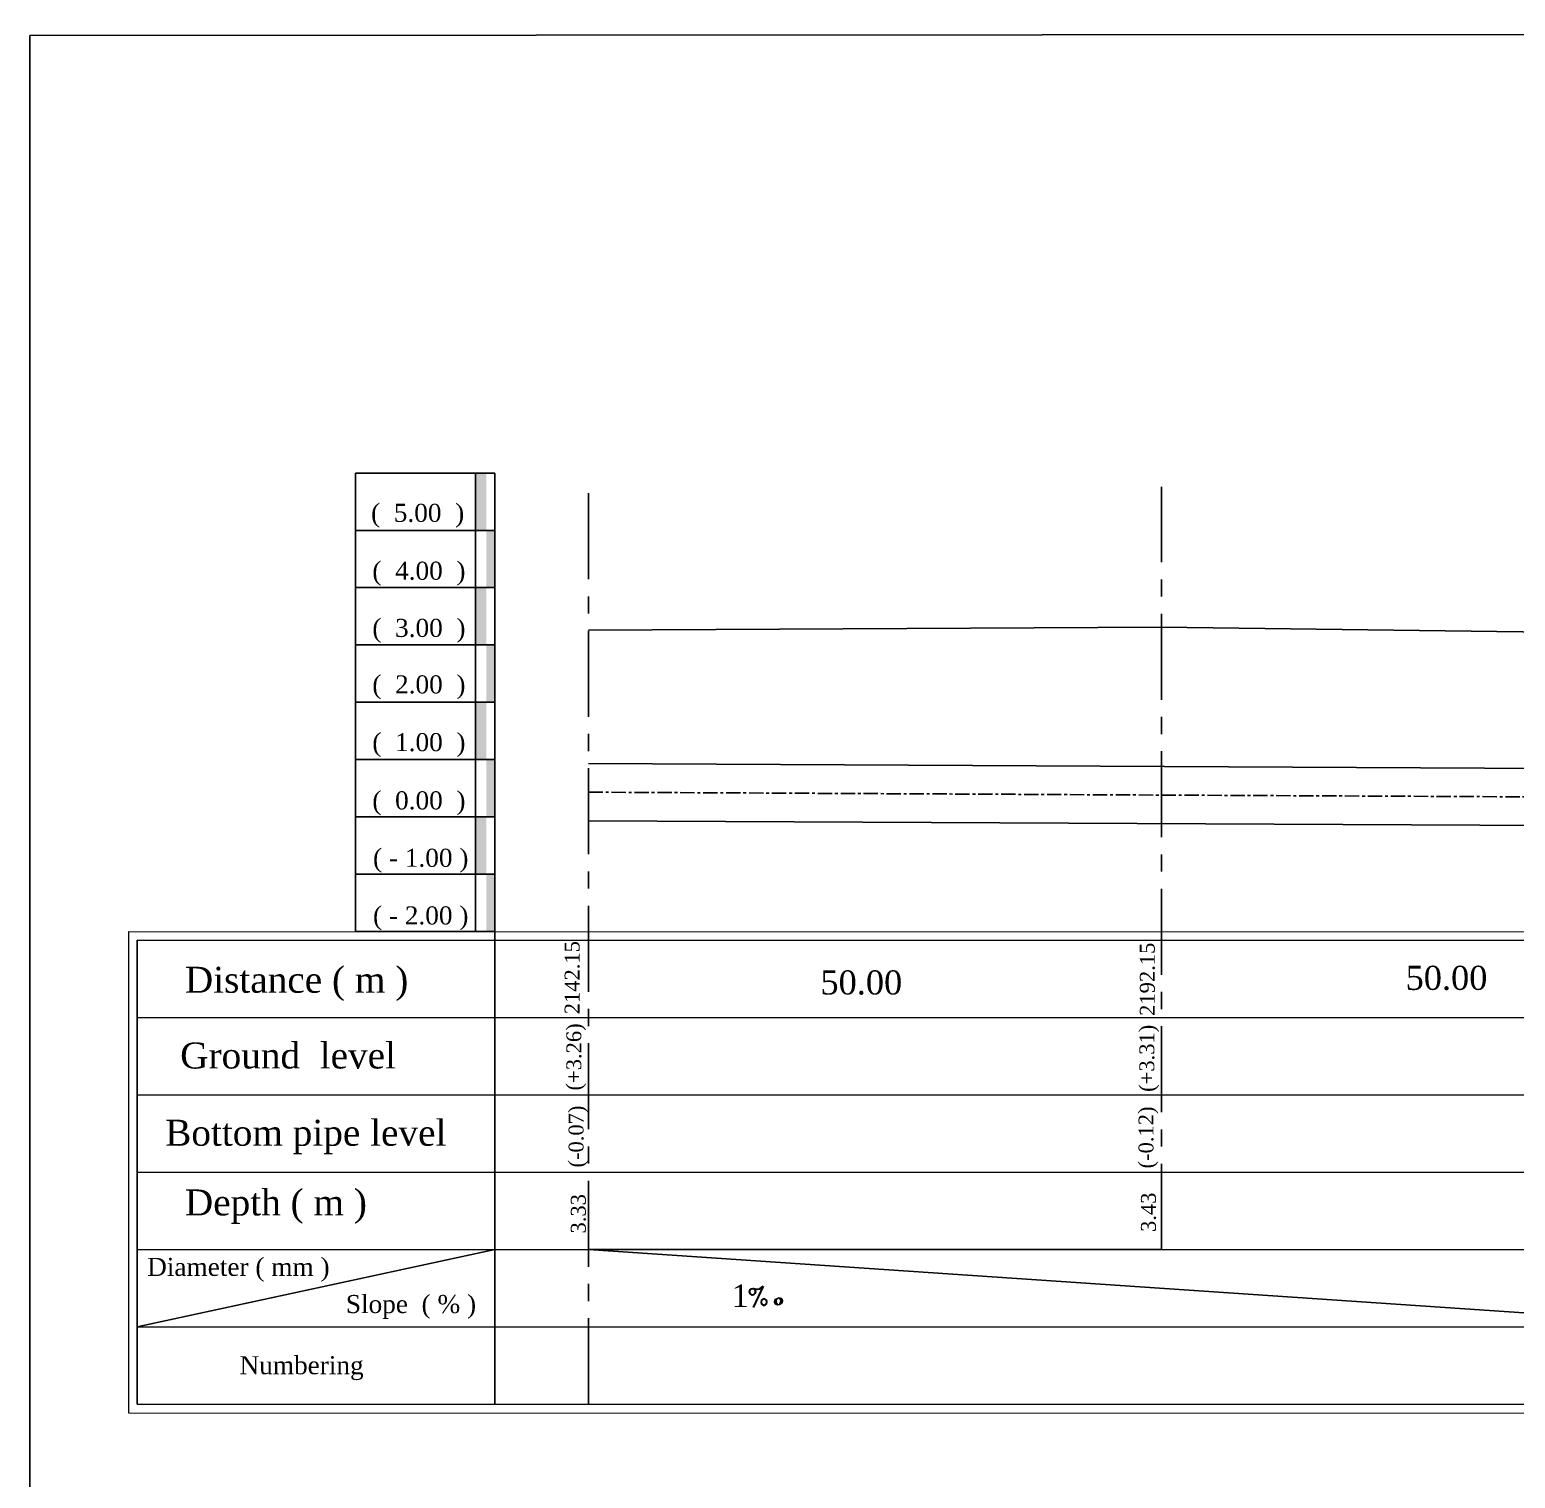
# Model space of a CAD drawing. Header units: inches. Extents: x 1824 to 2531, y 1185 to 2290.
# Drawn here: x 1824.4 to 1954, y 1558.9 to 1685.3 of the extents above; entities that cross this region are included whole.
import ezdxf

# ---------------------------------------------------------------- set-up
doc = ezdxf.new("R2010")
doc.units = ezdxf.units.IN
doc.header["$MEASUREMENT"] = 0
doc.linetypes.add('CENTER', pattern=[2, 1.25, -0.25, 0.25, -0.25])
doc.layers.add('4', color=85, linetype='Continuous')
doc.layers.add('KHRRBA', color=6, linetype='Continuous')
for name, color, linetype, lineweight in [('table3', 150, 'Continuous', 15), ('table5', 5, 'Continuous', 25), ('text5', 1, 'Continuous', 25)]:
    doc.layers.add(name, color=color, linetype=linetype, lineweight=lineweight)
doc.styles.add('ROMAND', font='italict.shx', dxfattribs={"height": 0.25})
doc.styles.add('ROMANTIC', font='times.ttf')

# ---------------------------------------------------------------- blocks, each defined once
blk = doc.blocks.new('6')
at = {"layer": 'KHRRBA', "color": 1, "linetype": 'Continuous'}
for p, q in [((23706.93, 4592.9), (23706.85, 4592.57)), ((23706.85, 4592.57), (23706.92, 4592.27)), ((23706.92, 4592.27), (23707.11, 4592.16)), ((23707.35, 4593.16), (23706.93, 4592.9)), ((23707, 4592.6), (23707.08, 4592.94)), ((23707.07, 4592.3), (23707, 4592.6)), ((23707.25, 4592.19), (23707.07, 4592.3)), ((23707.11, 4592.16), (23707.44, 4592.07)), ((23707.15, 4592.64), (23707.23, 4592.97)), ((23707.22, 4592.34), (23707.15, 4592.64)), ((23707.44, 4592.07), (23707.22, 4592.34)), ((23707.23, 4592.97), (23707.35, 4593.16)), ((23707.35, 4593.16), (23707.65, 4593.23)), ((23707.74, 4592.14), (23707.44, 4592.07)), ((23707.65, 4593.23), (23707.87, 4592.96)), ((23707.99, 4593.14), (23707.65, 4593.23)), ((23707.74, 4592.14), (23708.16, 4592.39)), ((23707.85, 4592.32), (23707.74, 4592.14)), ((23707.83, 4593.11), (23708.02, 4592.99)), ((23707.94, 4592.66), (23707.85, 4592.32)), ((23707.87, 4592.96), (23707.94, 4592.66)), ((23708.17, 4593.03), (23707.99, 4593.14)), ((23708.09, 4592.69), (23708.01, 4592.36)), ((23708.02, 4592.99), (23708.09, 4592.69)), ((23708.16, 4592.39), (23708.24, 4592.73)), ((23708.24, 4592.73), (23708.17, 4593.03))]:
    blk.add_line(p, q, dxfattribs=at)
blk = doc.blocks.new('1000')
at = {"layer": 'KHRRBA', "linetype": 'Continuous'}
blk.add_blockref('6', (0.11, -0.33), dxfattribs=at)
at = {"layer": 'text5', "color": 1, "style": 'ROMAND'}
blk.add_text('%%%', height=3.24, rotation=12.701, dxfattribs=at).set_placement((23702.91, 4591.15))

msp = doc.modelspace()

# ---------------------------------------------------------------- hatches: boundary and pattern name
for points in [[(1864.22, 1646.61), (1863.28, 1646.61), (1863.28, 1641.61), (1864.22, 1641.61)], [(1864.97, 1641.61), (1864.22, 1641.61), (1864.22, 1636.61), (1864.97, 1636.61)], [(1864.22, 1636.61), (1863.28, 1636.61), (1863.28, 1631.61), (1864.22, 1631.61)], [(1864.97, 1631.61), (1864.22, 1631.61), (1864.22, 1626.61), (1864.97, 1626.61)], [(1864.22, 1626.61), (1863.28, 1626.61), (1863.28, 1621.61), (1864.22, 1621.61)], [(1864.97, 1621.61), (1864.22, 1621.61), (1864.22, 1616.61), (1864.97, 1616.61)], [(1864.22, 1616.61), (1863.28, 1616.61), (1863.28, 1611.61), (1864.22, 1611.61)], [(1864.97, 1611.61), (1864.22, 1611.61), (1864.22, 1606.61), (1864.97, 1606.61)]]:
    msp.add_hatch(color=5).paths.add_polyline_path(points)

# ---------------------------------------------------------------- linework, layer by layer
for p, q in [((2523.4, 1685.3), (1824.37, 1684.78)), ((1824.37, 1684.78), (1824.37, 1184.78)), ((1864.97, 1606.61), (1864.97, 1606.61))]:
    msp.add_line(p, q)
at = {"color": 3}
for p, q in [((1923.14, 1633.16), (1873.14, 1632.91)), ((1973.14, 1632.51), (1923.14, 1633.16))]:
    msp.add_line(p, q, dxfattribs=at)
at = {"color": 5}
for p, q in [((1864.97, 1626.61), (1864.97, 1630.61)), ((1873.14, 1621.26), (1973.14, 1620.76)), ((1864.97, 1616.61), (1864.97, 1617.11)), ((1864.97, 1616.61), (1864.97, 1615.41)), ((1864.97, 1616.61), (1864.97, 1613.96)), ((1864.97, 1616.61), (1864.97, 1614.61)), ((1864.97, 1616.61), (1864.97, 1614.61)), ((1864.97, 1616.61), (1864.97, 1614.11)), ((1864.97, 1616.61), (1864.97, 1616.11)), ((1873.14, 1617.11), (1873.14, 1617.11)), ((1873.14, 1616.26), (1973.14, 1615.76)), ((1864.97, 1611.61), (1864.97, 1614.26)), ((1864.97, 1611.61), (1864.97, 1614.11)), ((1864.97, 1606.61), (1864.97, 1601.61)), ((1873.14, 1578.85), (1923.14, 1578.85)), ((1873.14, 1578.85), (1973.14, 1572.07))]:
    msp.add_line(p, q, dxfattribs=at)
at = {"color": 1, "linetype": 'CENTER'}
msp.add_line((1873.14, 1618.76), (1973.14, 1618.26), dxfattribs=at)
at = {"color": 114, "true_color": 0x139b48}
for q in [(1864.97, 1616.26), (1864.97, 1615.76)]:
    msp.add_line((1864.97, 1616.61), q, dxfattribs=at)
at = {"layer": '4', "linetype": 'CENTER', "ltscale": 6}
for p, q in [((1873.14, 1565.35), (1873.14, 1645.41)), ((1923.14, 1578.83), (1923.14, 1645.4))]:
    msp.add_line(p, q, dxfattribs=at)
at = {"layer": 'table3'}
for p, q in [((1833, 1606.61), (1833, 1564.61)), ((1833, 1606.61), (2426.47, 1606.44)), ((1833, 1564.61), (2426.47, 1564.44))]:
    msp.add_line(p, q, dxfattribs=at)
at = {"layer": 'table5'}
for p, q in [((1852.79, 1646.61), (1852.79, 1606.61)), ((1852.79, 1646.61), (1864.97, 1646.61)), ((1863.28, 1646.61), (1863.28, 1606.61)), ((1864.97, 1646.61), (1864.97, 1606.61)), ((1852.79, 1641.61), (1864.97, 1641.61)), ((1852.79, 1636.61), (1864.97, 1636.61)), ((1852.79, 1636.61), (1864.97, 1636.61)), ((1852.79, 1631.61), (1864.97, 1631.61)), ((1852.79, 1626.61), (1864.97, 1626.61)), ((1852.79, 1621.61), (1864.97, 1621.61)), ((1852.79, 1621.61), (1864.97, 1621.61)), ((1852.79, 1616.61), (1864.97, 1616.61)), ((1852.79, 1611.61), (1864.97, 1611.61)), ((1852.79, 1606.61), (1864.97, 1606.61)), ((1852.79, 1606.61), (1864.97, 1606.61)), ((1852.79, 1606.61), (1864.97, 1606.61)), ((1864.97, 1605.86), (1864.97, 1565.35)), ((1864.97, 1578.86), (1833.75, 1572.11))]:
    msp.add_line(p, q, dxfattribs=at)
at = {"layer": 'table5', "color": 5}
for p, q in [((1833.75, 1605.86), (1833.75, 1565.36)), ((1833.75, 1605.86), (2425.72, 1605.69)), ((1833.75, 1599.11), (2425.72, 1598.95)), ((1833.75, 1592.36), (2425.72, 1592.2)), ((1833.75, 1585.61), (2425.72, 1585.45)), ((1833.75, 1578.86), (2415.33, 1578.7)), ((1833.75, 1572.11), (2425.72, 1571.95)), ((1833.75, 1565.36), (2425.72, 1565.2))]:
    msp.add_line(p, q, dxfattribs=at)

# ---------------------------------------------------------------- block references
at = {"lineweight": 0, "xscale": 0.5081501846027341, "yscale": 0.5081501846027341, "zscale": 0.5081501846027341}
msp.add_blockref('1000', (-10157.34, -759.26), dxfattribs=at)

# ---------------------------------------------------------------- texts
at = {"layer": 'KHRRBA', "color": 0, "linetype": 'Continuous', "style": 'ROMANTIC'}
for s, height, p in [('(  5.00  )', 1.575, (1854.16, 1642.35)), ('(  4.00  )', 1.575, (1854.27, 1637.3)), ('(  3.00  )', 1.575, (1854.27, 1632.31)), ('(  2.00  )', 1.575, (1854.27, 1627.38)), ('(  1.00  )', 1.575, (1854.27, 1622.34)), ('(  0.00  )', 1.575, (1854.27, 1617.26)), ('( - 1.00 )', 1.575, (1854.33, 1612.25)), ('( - 2.00 )', 1.575, (1854.33, 1607.22)), ('Distance ( m )', 2.268, (1837.91, 1601.26)), ('Ground  level', 2.268, (1837.5, 1594.65)), ('Bottom pipe level', 2.268, (1836.19, 1587.91)), ('Depth ( m )', 2.268, (1837.91, 1581.83)), ('Diameter ( mm )', 1.575, (1834.62, 1576.55)), ('1', 1.98, (1885.62, 1573.83)), ('Slope  ( %%% )', 1.575, (1851.96, 1573.31)), ('Numbering', 1.575, (1842.68, 1567.97))]:
    msp.add_text(s, height=height, dxfattribs=at).set_placement(p)
at = {"layer": 'KHRRBA', "linetype": 'Continuous', "style": 'ROMANTIC'}
for s, p in [('2142.15', (1872.35, 1599.38)), ('2192.15', (1922.54, 1599.24)), ('(+3.26)', (1872.5, 1592.73)), ('(+3.31)', (1922.5, 1592.61)), ('(-0.07)', (1872.7, 1586.01)), ('(-0.12)', (1922.43, 1585.93)), ('3.33', (1872.89, 1580.25)), ('3.43', (1922.64, 1580.38))]:
    msp.add_text(s, height=1.301, rotation=90, dxfattribs=at).set_placement(p)
for p in [(1944.43, 1601.51), (1893.37, 1601.11)]:
    msp.add_text('50.00', height=2.1, dxfattribs=at).set_placement(p)

doc.saveas('drawing.dxf')
